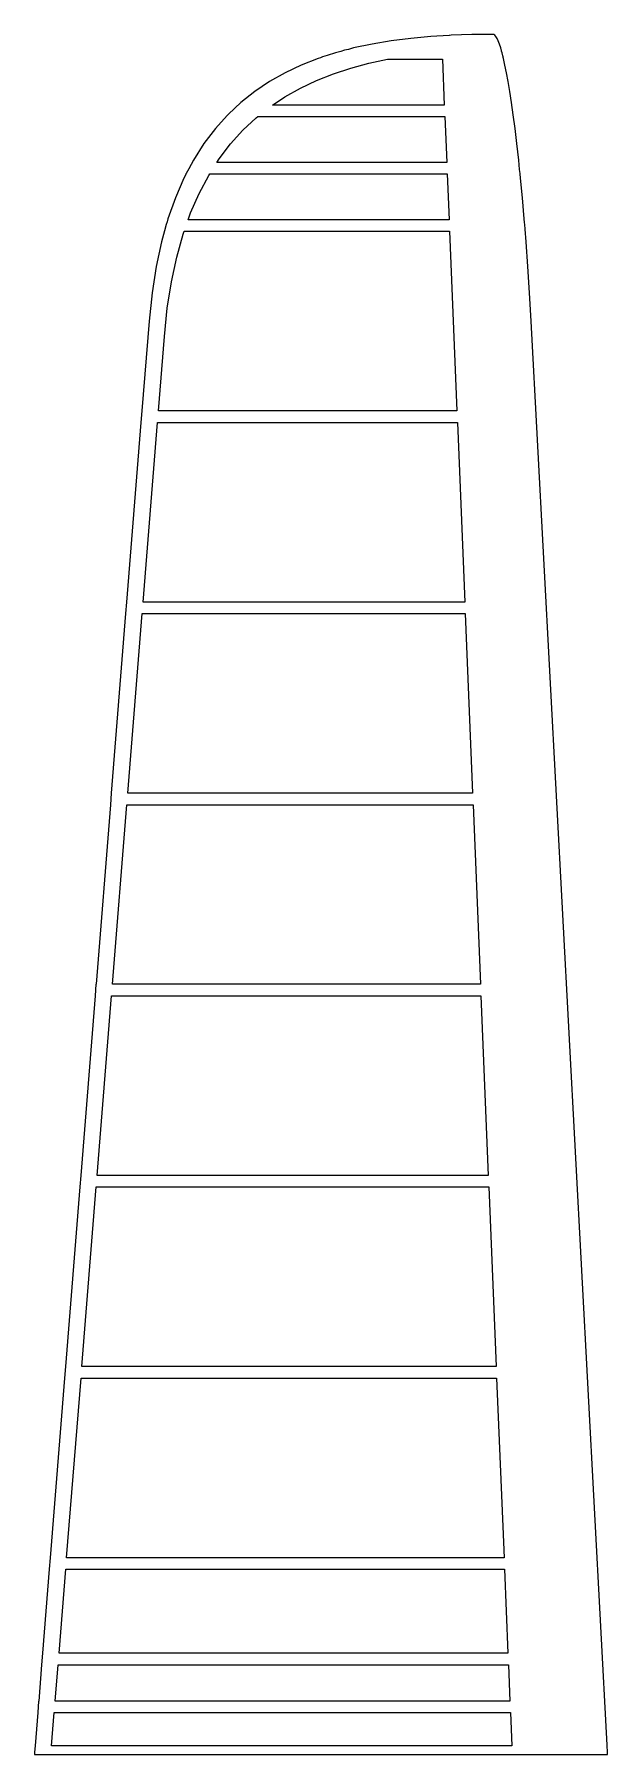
# Model space of a CAD drawing. Header units: metres. Extents: x 0 to 150, y 0 to 450.
import ezdxf

# ---------------------------------------------------------------- set-up
doc = ezdxf.new("R2010")
doc.units = ezdxf.units.M

msp = doc.modelspace()

# ---------------------------------------------------------------- linework, layer by layer
for p, q in [((120, 450), (114.494, 449.943)), ((120.238, 449.943), (120, 450)), ((80.2155, 445.566), (78.809, 445.192)), ((81.1494, 445.849), (80.2155, 445.566)), ((82.1694, 446.086), (81.1494, 445.849)), ((83.5305, 446.448), (82.1694, 446.086)), ((88.3941, 447.486), (83.5305, 446.448)), ((93.3899, 448.32), (88.3941, 447.486)), ((98.5078, 448.967), (93.3899, 448.32)), ((103.738, 449.443), (98.5078, 448.967)), ((108.513, 449.73), (103.738, 449.443)), ((108.576, 449.733), (108.513, 449.73)), ((109.07, 449.763), (108.576, 449.733)), ((114.494, 449.943), (109.07, 449.763)), ((120.491, 449.763), (120.238, 449.943)), ((120.76, 449.443), (120.491, 449.763)), ((121.048, 448.967), (120.76, 449.443)), ((121.352, 448.32), (121.048, 448.967)), ((121.673, 447.486), (121.352, 448.32)), ((122.011, 446.448), (121.673, 447.486)), ((122.116, 446.075), (122.011, 446.448)), ((122.186, 445.849), (122.116, 446.075)), ((122.252, 445.595), (122.186, 445.849)), ((122.366, 445.192), (122.252, 445.595)), ((69.8325, 441.96), (65.5976, 439.952)), ((74.2397, 443.701), (69.8325, 441.96)), ((74.8826, 443.911), (74.2397, 443.701)), ((75.3649, 444.097), (74.8826, 443.911)), ((76.5955, 444.47), (75.3649, 444.097)), ((78.809, 445.192), (76.5955, 444.47)), ((78.2397, 439.701), (82.809, 441.192)), ((82.809, 441.192), (87.5305, 442.448)), ((87.5305, 442.448), (92.3941, 443.486)), ((92.3941, 443.486), (92.4781, 443.5)), ((92.4781, 443.5), (106.767, 443.5)), ((106.767, 443.5), (107.26, 431.5)), ((122.562, 444.406), (122.366, 445.192)), ((122.642, 444.097), (122.562, 444.406)), ((122.676, 443.945), (122.642, 444.097)), ((122.737, 443.701), (122.676, 443.945)), ((123.124, 441.96), (122.737, 443.701)), ((123.527, 439.952), (123.124, 441.96)), ((61.5449, 437.662), (57.6845, 435.074)), ((65.5976, 439.952), (61.5449, 437.662)), ((69.5976, 435.952), (73.8325, 437.96)), ((73.8325, 437.96), (78.2397, 439.701)), ((123.946, 437.662), (123.527, 439.952)), ((124.378, 435.074), (123.946, 437.662)), ((54.0264, 432.172), (50.7522, 429.101)), ((57.6845, 435.074), (54.0264, 432.172)), ((62.32, 431.5), (65.5449, 433.662)), ((65.5449, 433.662), (69.5976, 435.952)), ((124.824, 432.172), (124.378, 435.074)), ((125.283, 428.94), (124.824, 432.172)), ((50.4115, 428.752), (47.3571, 425.363)), ((50.577, 428.94), (50.4115, 428.752)), ((50.7522, 429.101), (50.577, 428.94)), ((54.5806, 424.94), (58.0264, 428.172)), ((58.0264, 428.172), (58.4399, 428.5)), ((58.4399, 428.5), (107.383, 428.5)), ((107.26, 431.5), (62.32, 431.5)), ((107.383, 428.5), (107.876, 416.5)), ((125.751, 425.363), (125.283, 428.94)), ((47.3571, 425.363), (44.3659, 421.424)), ((51.3571, 421.363), (54.5806, 424.94)), ((126.229, 421.424), (125.751, 425.363)), ((44.3659, 421.424), (41.6171, 417.108)), ((48.3659, 417.424), (51.3571, 421.363)), ((126.713, 417.108), (126.229, 421.424)), ((40.4318, 414.872), (39.7165, 413.613)), ((41.6171, 417.108), (40.4318, 414.872)), ((47.7774, 416.5), (48.3659, 417.424)), ((107.876, 416.5), (47.7774, 416.5)), ((126.967, 414.66), (126.713, 417.108)), ((127.079, 413.613), (126.967, 414.66)), ((39.1208, 412.398), (36.8868, 407.28)), ((39.7048, 413.5), (39.1208, 412.398)), ((39.7165, 413.613), (39.6659, 413.5)), ((39.6659, 413.5), (39.7048, 413.5)), ((43.1208, 408.398), (45.6171, 413.108)), ((45.6171, 413.108), (45.8668, 413.5)), ((45.8668, 413.5), (107.999, 413.5)), ((107.999, 413.5), (108.492, 401.5)), ((127.09, 413.5), (127.079, 413.613)), ((127.202, 412.398), (127.088, 413.5)), ((127.088, 413.5), (127.09, 413.5)), ((127.691, 407.28), (127.202, 412.398)), ((36.8868, 407.28), (34.9253, 401.737)), ((40.8868, 403.28), (43.1208, 408.398)), ((128.179, 401.737), (127.691, 407.28)), ((34.708, 400.962), (34.4741, 400.283)), ((34.9253, 401.737), (34.708, 400.962)), ((40.2569, 401.5), (40.8868, 403.28)), ((108.492, 401.5), (40.2569, 401.5)), ((128.255, 400.787), (128.179, 401.737)), ((128.299, 400.283), (128.255, 400.787)), ((34.0399, 398.582), (33.2462, 395.753)), ((34.4741, 400.283), (34.0399, 398.582)), ((37.2462, 391.753), (38.9253, 397.737)), ((38.9253, 397.737), (39.1953, 398.5)), ((39.1953, 398.5), (108.616, 398.5)), ((108.616, 398.5), (110.547, 351.5)), ((128.395, 399.05), (128.299, 400.283)), ((128.659, 395.753), (128.395, 399.05)), ((33.2462, 395.753), (31.8596, 389.313)), ((35.8596, 385.313), (37.2462, 391.753)), ((129.127, 389.313), (128.659, 395.753)), ((31.8596, 389.313), (30.7755, 382.401)), ((129.577, 382.401), (129.127, 389.313)), ((34.7755, 378.401), (35.8596, 385.313)), ((30.7755, 382.401), (30.004, 375)), ((34.004, 371), (34.7755, 378.401)), ((130.001, 375), (129.577, 382.401)), ((30.004, 375), (28.1241, 351.5)), ((149.872, 2.42409), (130.001, 375)), ((32.4441, 351.5), (34.004, 371)), ((28.12, 351.5), (27.88, 348.5)), ((28.1241, 351.5), (28.12, 351.5)), ((110.547, 351.5), (32.4441, 351.5)), ((27.8841, 348.5), (24.1243, 301.5)), ((27.88, 348.5), (27.8841, 348.5)), ((28.4443, 301.5), (32.2041, 348.5)), ((32.2041, 348.5), (110.67, 348.5)), ((110.67, 348.5), (112.601, 301.5)), ((24.1199, 301.5), (23.8799, 298.5)), ((24.1243, 301.5), (24.1199, 301.5)), ((112.601, 301.5), (28.4443, 301.5)), ((23.8844, 298.5), (20.1246, 251.5)), ((23.8799, 298.5), (23.8844, 298.5)), ((24.4445, 251.5), (28.2043, 298.5)), ((28.2043, 298.5), (112.725, 298.5)), ((112.725, 298.5), (114.656, 251.5)), ((19.8846, 248.5), (16.1248, 201.5)), ((20.1199, 251.5), (19.8799, 248.5)), ((19.8799, 248.5), (19.8846, 248.5)), ((20.1246, 251.5), (20.1199, 251.5)), ((20.4448, 201.5), (24.2046, 248.5)), ((24.2046, 248.5), (114.779, 248.5)), ((114.656, 251.5), (24.4445, 251.5)), ((114.779, 248.5), (116.71, 201.5)), ((15.8848, 198.5), (12.125, 151.5)), ((16.1199, 201.5), (15.8799, 198.5)), ((15.8799, 198.5), (15.8848, 198.5)), ((16.1248, 201.5), (16.1199, 201.5)), ((16.445, 151.5), (20.2048, 198.5)), ((20.2048, 198.5), (116.833, 198.5)), ((116.71, 201.5), (20.4448, 201.5)), ((116.833, 198.5), (118.765, 151.5)), ((11.885, 148.5), (8.12526, 101.5)), ((12.1199, 151.5), (11.8799, 148.5)), ((11.8799, 148.5), (11.885, 148.5)), ((12.125, 151.5), (12.1199, 151.5)), ((12.4452, 101.5), (16.205, 148.5)), ((16.205, 148.5), (118.888, 148.5)), ((118.765, 151.5), (16.445, 151.5)), ((118.888, 148.5), (120.819, 101.5)), ((8.11984, 101.5), (7.87984, 98.5)), ((8.12526, 101.5), (8.11984, 101.5)), ((120.819, 101.5), (12.4452, 101.5)), ((7.88527, 98.5), (4.12549, 51.5)), ((7.87984, 98.5), (7.88527, 98.5)), ((8.44547, 51.5), (12.2052, 98.5)), ((12.2052, 98.5), (120.942, 98.5)), ((120.942, 98.5), (122.873, 51.5)), ((4.11981, 51.5), (3.87981, 48.5)), ((4.12549, 51.5), (4.11981, 51.5)), ((122.873, 51.5), (8.44547, 51.5)), ((3.8855, 48.5), (2.1256, 26.5)), ((3.87981, 48.5), (3.8855, 48.5)), ((6.44557, 26.5), (8.20547, 48.5)), ((8.20547, 48.5), (122.997, 48.5)), ((122.997, 48.5), (123.901, 26.5)), ((1.88562, 23.5), (1.12566, 14)), ((2.1198, 26.5), (1.87979, 23.5)), ((1.87979, 23.5), (1.88562, 23.5)), ((2.1256, 26.5), (2.1198, 26.5)), ((5.44563, 14), (6.2056, 23.5)), ((6.2056, 23.5), (124.024, 23.5)), ((123.901, 26.5), (6.44557, 26.5)), ((124.024, 23.5), (124.414, 14)), ((1.11978, 14), (0.879791, 11)), ((1.12566, 14), (1.11978, 14)), ((124.414, 14), (5.44563, 14)), ((0.885666, 11), (0.189713, 2.29999)), ((0.879791, 11), (0.885666, 11)), ((4.50969, 2.29999), (5.20564, 11)), ((5.20564, 11), (124.538, 11)), ((124.538, 11), (124.895, 2.29999)), ((0.05333, 0.595123), (0.005722, 0)), ((0.005722, 0), (149.979, 0)), ((0.183777, 2.29999), (0.05333, 0.669296)), ((0.05333, 0.669296), (0.05333, 0.595123)), ((0.189713, 2.29999), (0.183777, 2.29999)), ((124.895, 2.29999), (4.50969, 2.29999)), ((149.878, 2.29999), (149.872, 2.42409)), ((149.964, 0.685547), (149.878, 2.29999)), ((149.878, 2.29999), (149.878, 2.29999)), ((149.964, 0.349136), (149.964, 0.685547)), ((149.979, 0), (149.964, 0.349136))]:
    msp.add_line(p, q)

doc.saveas('drawing.dxf')
